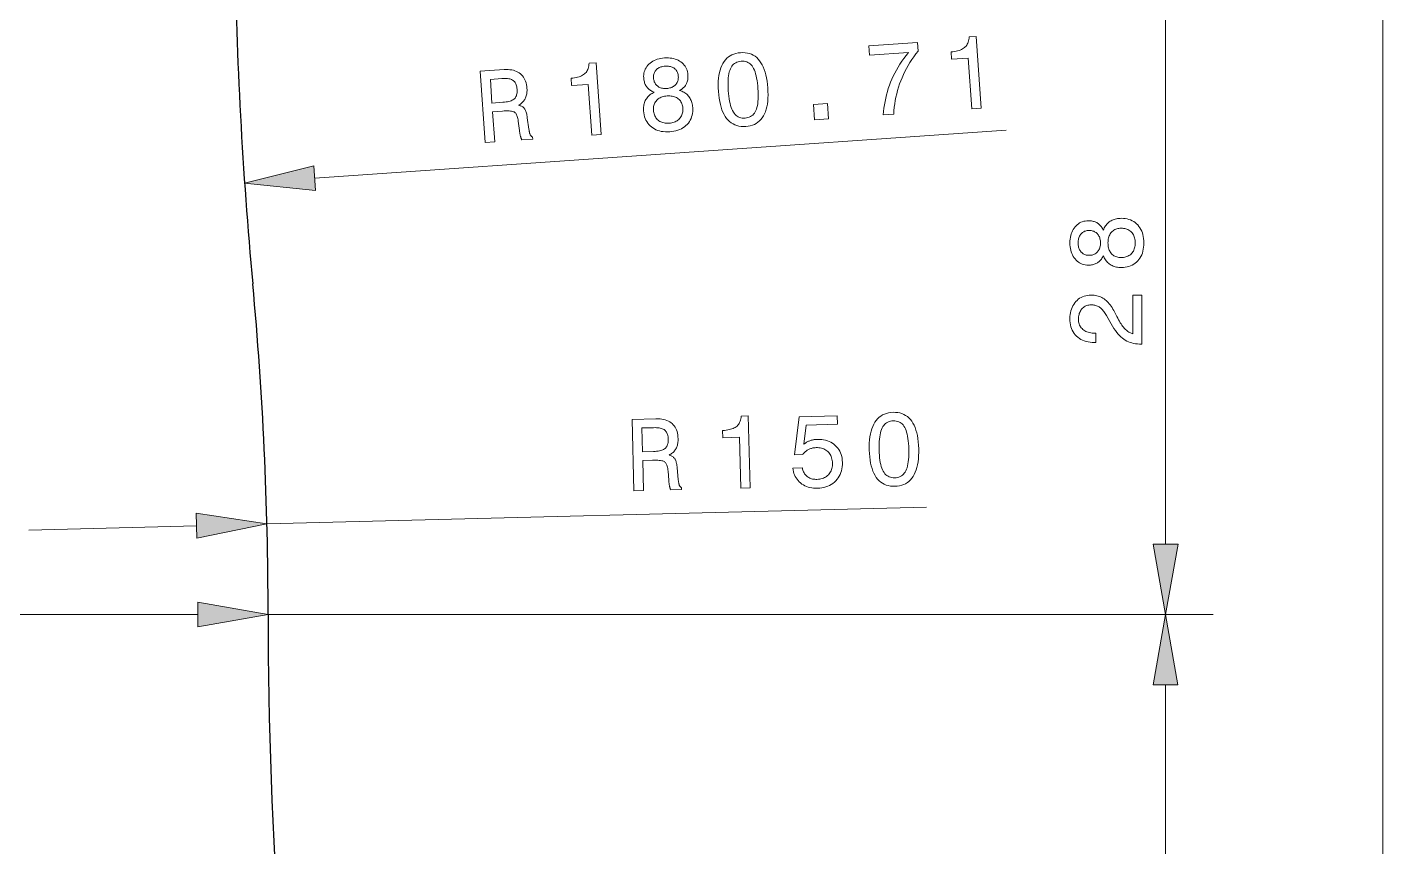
# Model space of a CAD drawing. Extents: x 0 to 297, y 0 to 420.
# Drawn here: x 154.9 to 211.8, y 181.4 to 215.8 of the extents above; entities that cross this region are included whole.
import ezdxf

# ---------------------------------------------------------------- set-up
doc = ezdxf.new("R2010")
doc.units = 0

msp = doc.modelspace()

# ---------------------------------------------------------------- linework, layer by layer
at = {"color": 7, "lineweight": 13}
for p, q in [((211.797, 151.112), (211.797, 326.904)), ((202.678, 194.112), (202.678, 216.204)), ((166.961, 209.474), (195.988, 211.485)), ((164.952, 194.959), (192.64, 195.66)), ((129.155, 191.158), (162.046, 191.158)), ((165, 191.158), (204.674, 191.158)), ((165, 191.158), (204.678, 191.158)), ((202.674, 159.112), (202.674, 188.204))]:
    msp.add_line(p, q, dxfattribs=at)
at = {"color": 7, "lineweight": 13, "ltscale": 0.17614}
msp.add_line((154.955, 194.705), (161.999, 194.884), dxfattribs=at)
at = {"color": 7, "lineweight": 13}
for points in [[(190.827, 212.129), (190.838, 212.274), (190.854, 212.417), (190.874, 212.559), (190.898, 212.698), (190.926, 212.836), (190.958, 212.972), (190.995, 213.107), (191.036, 213.239), (191.081, 213.371), (191.13, 213.5), (191.184, 213.628), (191.242, 213.755), (191.305, 213.882), (191.373, 214.008), (191.445, 214.133), (191.522, 214.257), (191.604, 214.381), (191.691, 214.503), (191.782, 214.625), (191.878, 214.747), (190.241, 214.633), (190.214, 215.027), (192.265, 215.169), (192.289, 214.811), (192.197, 214.692), (192.109, 214.572), (192.025, 214.45), (191.946, 214.327), (191.871, 214.203), (191.8, 214.077), (191.734, 213.95), (191.672, 213.822), (191.614, 213.692), (191.56, 213.56), (191.511, 213.427), (191.466, 213.293), (191.426, 213.157), (191.389, 213.019), (191.358, 212.88), (191.33, 212.739), (191.306, 212.597), (191.287, 212.453), (191.273, 212.307), (191.262, 212.16)], [(194.539, 212.387), (194.391, 214.515), (193.693, 214.467), (193.672, 214.772), (193.747, 214.779), (193.818, 214.789), (193.884, 214.802), (193.947, 214.817), (194.005, 214.834), (194.059, 214.853), (194.109, 214.874), (194.155, 214.898), (194.197, 214.925), (194.234, 214.953), (194.268, 214.984), (194.299, 215.019), (194.327, 215.056), (194.351, 215.097), (194.372, 215.141), (194.39, 215.187), (194.404, 215.237), (194.416, 215.29), (194.424, 215.346), (194.429, 215.405), (194.721, 215.425), (194.93, 212.414)], [(183.905, 213.117), (183.897, 213.265), (183.896, 213.407), (183.9, 213.541), (183.909, 213.669), (183.925, 213.79), (183.946, 213.904), (183.974, 214.011), (184.007, 214.111), (184.045, 214.204), (184.09, 214.291), (184.14, 214.37), (184.196, 214.441), (184.257, 214.505), (184.323, 214.562), (184.395, 214.611), (184.472, 214.652), (184.555, 214.685), (184.642, 214.711), (184.736, 214.73), (184.834, 214.741), (184.934, 214.744), (185.03, 214.738), (185.121, 214.725), (185.208, 214.703), (185.29, 214.673), (185.368, 214.635), (185.441, 214.589), (185.51, 214.534), (185.575, 214.472), (185.635, 214.401), (185.69, 214.322), (185.741, 214.235), (185.787, 214.141), (185.828, 214.038), (185.865, 213.928), (185.896, 213.81), (185.924, 213.684), (185.946, 213.551), (185.964, 213.409), (185.977, 213.26), (185.984, 213.111), (185.986, 212.969), (185.983, 212.834), (185.973, 212.706), (185.958, 212.585), (185.937, 212.471), (185.91, 212.365), (185.877, 212.265), (185.839, 212.173), (185.795, 212.087), (185.745, 212.009), (185.69, 211.939), (185.629, 211.875), (185.563, 211.82), (185.491, 211.771), (185.414, 211.731), (185.331, 211.697), (185.242, 211.672), (185.148, 211.653), (185.049, 211.643), (184.95, 211.64), (184.855, 211.645), (184.764, 211.658), (184.678, 211.68), (184.596, 211.71), (184.518, 211.748), (184.445, 211.794), (184.375, 211.849), (184.31, 211.912), (184.25, 211.982), (184.194, 212.061), (184.143, 212.148), (184.096, 212.242), (184.054, 212.344), (184.018, 212.453), (183.985, 212.571), (183.958, 212.696), (183.936, 212.828), (183.918, 212.969)], [(174.112, 210.972), (173.905, 213.96), (174.904, 214.029), (174.99, 214.033), (175.073, 214.032), (175.152, 214.027), (175.226, 214.017), (175.297, 214.002), (175.364, 213.983), (175.427, 213.958), (175.486, 213.93), (175.541, 213.896), (175.592, 213.858), (175.639, 213.816), (175.682, 213.769), (175.72, 213.718), (175.755, 213.663), (175.784, 213.603), (175.81, 213.539), (175.831, 213.471), (175.847, 213.398), (175.859, 213.321), (175.867, 213.24), (175.87, 213.192), (175.87, 213.145), (175.868, 213.099), (175.864, 213.054), (175.858, 213.011), (175.85, 212.97), (175.84, 212.93), (175.827, 212.891), (175.813, 212.853), (175.796, 212.817), (175.778, 212.782), (175.757, 212.749), (175.734, 212.717), (175.71, 212.687), (175.683, 212.658), (175.654, 212.631), (175.623, 212.605), (175.591, 212.58), (175.556, 212.557), (175.519, 212.536), (175.552, 212.527), (175.582, 212.517), (175.612, 212.506), (175.639, 212.494), (175.664, 212.48), (175.688, 212.465), (175.71, 212.448), (175.73, 212.431), (175.749, 212.412), (175.766, 212.391), (175.781, 212.368), (175.796, 212.342), (175.809, 212.312), (175.822, 212.279), (175.835, 212.243), (175.846, 212.203), (175.856, 212.16), (175.866, 212.113), (175.875, 212.063), (175.883, 212.009), (175.948, 211.526), (175.953, 211.495), (175.957, 211.466), (175.962, 211.439), (175.967, 211.414), (175.973, 211.39), (175.979, 211.368), (175.985, 211.348), (175.991, 211.329), (175.997, 211.312), (176.004, 211.297), (176.011, 211.283), (176.019, 211.27), (176.028, 211.258), (176.037, 211.246), (176.047, 211.235), (176.057, 211.225), (176.068, 211.216), (176.079, 211.207), (176.092, 211.199), (176.104, 211.192), (176.11, 211.11), (175.658, 211.079), (175.651, 211.088), (175.645, 211.099), (175.639, 211.111), (175.633, 211.124), (175.627, 211.137), (175.621, 211.152), (175.616, 211.168), (175.61, 211.184), (175.605, 211.202), (175.6, 211.22), (175.594, 211.24), (175.589, 211.261), (175.584, 211.284), (175.58, 211.308), (175.575, 211.333), (175.57, 211.359), (175.565, 211.387), (175.561, 211.417), (175.556, 211.447), (175.552, 211.479), (175.504, 211.865), (175.496, 211.921), (175.486, 211.973), (175.475, 212.021), (175.463, 212.064), (175.449, 212.103), (175.434, 212.139), (175.417, 212.17), (175.399, 212.196), (175.379, 212.219), (175.358, 212.237), (175.333, 212.252), (175.302, 212.265), (175.265, 212.276), (175.222, 212.285), (175.172, 212.291), (175.117, 212.295), (175.056, 212.297), (174.988, 212.297), (174.914, 212.294), (174.834, 212.29), (174.424, 212.261), (174.512, 210.999)], [(178.586, 211.282), (178.439, 213.41), (177.741, 213.362), (177.719, 213.667), (177.794, 213.674), (177.865, 213.684), (177.932, 213.697), (177.994, 213.711), (178.052, 213.728), (178.106, 213.748), (178.156, 213.769), (178.202, 213.793), (178.244, 213.82), (178.282, 213.848), (178.316, 213.879), (178.346, 213.914), (178.374, 213.951), (178.398, 213.992), (178.419, 214.035), (178.437, 214.082), (178.452, 214.132), (178.463, 214.185), (178.471, 214.241), (178.476, 214.3), (178.769, 214.32), (178.977, 211.309)], [(181.207, 213.082), (181.167, 213.098), (181.129, 213.115), (181.093, 213.134), (181.059, 213.155), (181.026, 213.177), (180.996, 213.2), (180.967, 213.225), (180.941, 213.251), (180.916, 213.278), (180.893, 213.307), (180.872, 213.338), (180.853, 213.37), (180.836, 213.404), (180.82, 213.439), (180.807, 213.476), (180.795, 213.514), (180.786, 213.554), (180.778, 213.596), (180.772, 213.639), (180.768, 213.683), (180.766, 213.751), (180.769, 213.816), (180.777, 213.879), (180.791, 213.94), (180.811, 213.999), (180.835, 214.055), (180.865, 214.109), (180.9, 214.161), (180.941, 214.211), (180.987, 214.259), (181.037, 214.303), (181.091, 214.343), (181.148, 214.38), (181.208, 214.412), (181.272, 214.44), (181.34, 214.464), (181.411, 214.484), (181.485, 214.5), (181.563, 214.512), (181.644, 214.52), (181.726, 214.523), (181.805, 214.522), (181.881, 214.517), (181.954, 214.507), (182.024, 214.492), (182.091, 214.473), (182.155, 214.449), (182.217, 214.421), (182.275, 214.389), (182.331, 214.352), (182.382, 214.311), (182.429, 214.267), (182.471, 214.22), (182.508, 214.171), (182.539, 214.118), (182.566, 214.063), (182.588, 214.005), (182.605, 213.943), (182.618, 213.879), (182.625, 213.812), (182.627, 213.767), (182.627, 213.723), (182.625, 213.68), (182.621, 213.639), (182.615, 213.599), (182.607, 213.561), (182.597, 213.524), (182.585, 213.488), (182.571, 213.454), (182.555, 213.42), (182.536, 213.389), (182.516, 213.358), (182.493, 213.328), (182.469, 213.3), (182.442, 213.273), (182.413, 213.247), (182.382, 213.223), (182.348, 213.199), (182.313, 213.177), (182.275, 213.156), (182.324, 213.14), (182.372, 213.121), (182.416, 213.101), (182.459, 213.078), (182.499, 213.054), (182.537, 213.027), (182.573, 212.998), (182.606, 212.966), (182.637, 212.933), (182.666, 212.898), (182.692, 212.86), (182.717, 212.821), (182.738, 212.779), (182.758, 212.736), (182.775, 212.691), (182.789, 212.644), (182.801, 212.595), (182.811, 212.545), (182.819, 212.492), (182.824, 212.437), (182.827, 212.353), (182.824, 212.271), (182.815, 212.193), (182.801, 212.117), (182.781, 212.045), (182.755, 211.976), (182.723, 211.91), (182.685, 211.847), (182.642, 211.787), (182.593, 211.73), (182.538, 211.678), (182.48, 211.63), (182.417, 211.587), (182.35, 211.548), (182.279, 211.515), (182.203, 211.487), (182.123, 211.463), (182.039, 211.444), (181.951, 211.431), (181.858, 211.422), (181.766, 211.418), (181.676, 211.419), (181.591, 211.426), (181.508, 211.439), (181.43, 211.456), (181.355, 211.48), (181.283, 211.508), (181.215, 211.542), (181.151, 211.581), (181.09, 211.626), (181.033, 211.676), (180.982, 211.729), (180.937, 211.786), (180.896, 211.847), (180.861, 211.912), (180.831, 211.981), (180.806, 212.053), (180.787, 212.13), (180.773, 212.21), (180.765, 212.295), (180.762, 212.349), (180.762, 212.403), (180.765, 212.454), (180.77, 212.504), (180.778, 212.553), (180.789, 212.6), (180.802, 212.645), (180.818, 212.689), (180.836, 212.732), (180.857, 212.772), (180.881, 212.811), (180.907, 212.849), (180.936, 212.884), (180.967, 212.918), (181.001, 212.95), (181.037, 212.98), (181.075, 213.008), (181.117, 213.034), (181.16, 213.059)], [(181.18, 213.678), (181.185, 213.636), (181.192, 213.596), (181.201, 213.558), (181.214, 213.521), (181.229, 213.487), (181.247, 213.454), (181.268, 213.424), (181.291, 213.395), (181.317, 213.368), (181.346, 213.343), (181.377, 213.32), (181.41, 213.3), (181.444, 213.283), (181.48, 213.268), (181.518, 213.257), (181.558, 213.248), (181.599, 213.241), (181.642, 213.238), (181.686, 213.237), (181.733, 213.239), (181.779, 213.243), (181.823, 213.25), (181.866, 213.26), (181.906, 213.272), (181.944, 213.286), (181.98, 213.303), (182.014, 213.322), (182.046, 213.344), (182.076, 213.369), (182.103, 213.395), (182.128, 213.424), (182.15, 213.454), (182.17, 213.486), (182.186, 213.52), (182.199, 213.554), (182.21, 213.59), (182.217, 213.628), (182.221, 213.667), (182.223, 213.708), (182.221, 213.75), (182.217, 213.792), (182.21, 213.832), (182.2, 213.87), (182.188, 213.906), (182.173, 213.939), (182.156, 213.971), (182.136, 214.001), (182.113, 214.029), (182.087, 214.054), (182.059, 214.078), (182.029, 214.1), (181.996, 214.118), (181.962, 214.134), (181.926, 214.148), (181.888, 214.159), (181.847, 214.167), (181.805, 214.173), (181.761, 214.176), (181.716, 214.177), (181.668, 214.175), (181.621, 214.17), (181.575, 214.163), (181.533, 214.154), (181.492, 214.143), (181.454, 214.129), (181.418, 214.113), (181.384, 214.094), (181.352, 214.074), (181.323, 214.051), (181.296, 214.025), (181.271, 213.998), (181.249, 213.969), (181.23, 213.938), (181.215, 213.906), (181.202, 213.872), (181.192, 213.837), (181.184, 213.799), (181.18, 213.761), (181.179, 213.72)], [(184.317, 213.145), (184.327, 213.025), (184.34, 212.911), (184.355, 212.805), (184.372, 212.705), (184.392, 212.612), (184.415, 212.526), (184.44, 212.447), (184.468, 212.375), (184.498, 212.309), (184.531, 212.25), (184.567, 212.198), (184.606, 212.152), (184.648, 212.111), (184.693, 212.077), (184.74, 212.048), (184.791, 212.026), (184.845, 212.009), (184.902, 211.999), (184.962, 211.994), (185.025, 211.996), (185.087, 212.003), (185.146, 212.016), (185.201, 212.034), (185.252, 212.057), (185.3, 212.086), (185.343, 212.121), (185.382, 212.161), (185.418, 212.206), (185.449, 212.256), (185.477, 212.313), (185.501, 212.375), (185.522, 212.443), (185.539, 212.519), (185.552, 212.601), (185.563, 212.689), (185.569, 212.785), (185.573, 212.886), (185.573, 212.995), (185.569, 213.11), (185.562, 213.231), (185.552, 213.353), (185.54, 213.468), (185.525, 213.576), (185.508, 213.676), (185.488, 213.77), (185.465, 213.856), (185.441, 213.936), (185.413, 214.008), (185.383, 214.074), (185.351, 214.132), (185.316, 214.184), (185.278, 214.229), (185.236, 214.269), (185.192, 214.303), (185.144, 214.331), (185.093, 214.354), (185.039, 214.37), (184.982, 214.38), (184.922, 214.385), (184.859, 214.383), (184.797, 214.376), (184.738, 214.363), (184.683, 214.345), (184.632, 214.321), (184.585, 214.292), (184.542, 214.257), (184.502, 214.217), (184.466, 214.171), (184.434, 214.12), (184.406, 214.063), (184.381, 214), (184.36, 213.931), (184.343, 213.856), (184.329, 213.773), (184.318, 213.685), (184.311, 213.59), (184.307, 213.488), (184.307, 213.38), (184.31, 213.266)], [(174.818, 213.656), (174.33, 213.622), (174.399, 212.627), (174.86, 212.659), (174.928, 212.665), (174.991, 212.673), (175.05, 212.683), (175.105, 212.695), (175.156, 212.709), (175.202, 212.725), (175.243, 212.743), (175.28, 212.763), (175.313, 212.785), (175.342, 212.809), (175.366, 212.835), (175.388, 212.865), (175.407, 212.897), (175.422, 212.932), (175.435, 212.97), (175.445, 213.011), (175.451, 213.055), (175.455, 213.101), (175.456, 213.151), (175.454, 213.203), (175.449, 213.255), (175.441, 213.303), (175.431, 213.348), (175.419, 213.39), (175.404, 213.428), (175.386, 213.464), (175.366, 213.496), (175.344, 213.525), (175.318, 213.551), (175.291, 213.573), (175.26, 213.593), (175.225, 213.61), (175.187, 213.625), (175.146, 213.637), (175.1, 213.647), (175.051, 213.654), (174.998, 213.658), (174.942, 213.66), (174.882, 213.659)], [(181.178, 212.332), (181.184, 212.278), (181.192, 212.227), (181.204, 212.179), (181.219, 212.133), (181.237, 212.09), (181.258, 212.049), (181.282, 212.011), (181.309, 211.975), (181.34, 211.942), (181.373, 211.911), (181.41, 211.883), (181.448, 211.859), (181.489, 211.838), (181.532, 211.82), (181.576, 211.805), (181.624, 211.794), (181.673, 211.787), (181.724, 211.782), (181.778, 211.781), (181.833, 211.783), (181.889, 211.789), (181.943, 211.797), (181.993, 211.809), (182.041, 211.823), (182.086, 211.841), (182.129, 211.861), (182.169, 211.885), (182.207, 211.911), (182.241, 211.941), (182.274, 211.973), (182.303, 212.008), (182.328, 212.046), (182.35, 212.085), (182.369, 212.126), (182.384, 212.169), (182.396, 212.215), (182.404, 212.262), (182.409, 212.312), (182.411, 212.363), (182.409, 212.417), (182.404, 212.467), (182.395, 212.514), (182.384, 212.559), (182.37, 212.602), (182.352, 212.642), (182.331, 212.68), (182.307, 212.716), (182.28, 212.749), (182.25, 212.78), (182.217, 212.808), (182.181, 212.834), (182.142, 212.857), (182.102, 212.876), (182.059, 212.893), (182.014, 212.906), (181.967, 212.916), (181.917, 212.923), (181.865, 212.927), (181.811, 212.928), (181.754, 212.925), (181.698, 212.92), (181.645, 212.912), (181.595, 212.901), (181.547, 212.887), (181.501, 212.871), (181.459, 212.851), (181.419, 212.829), (181.381, 212.804), (181.347, 212.776), (181.314, 212.746), (181.285, 212.713), (181.26, 212.678), (181.238, 212.642), (181.219, 212.603), (181.204, 212.563), (181.192, 212.52), (181.183, 212.476), (181.178, 212.43), (181.177, 212.382)], [(187.937, 211.929), (187.893, 212.571), (188.488, 212.612), (188.532, 211.971)], [(166.925, 209.994), (164.014, 209.27), (166.997, 208.954)], [(200.063, 206.22), (200.044, 206.181), (200.024, 206.145), (200.003, 206.11), (199.98, 206.077), (199.956, 206.047), (199.931, 206.018), (199.904, 205.991), (199.876, 205.966), (199.847, 205.943), (199.816, 205.923), (199.785, 205.904), (199.751, 205.887), (199.716, 205.872), (199.68, 205.859), (199.642, 205.848), (199.603, 205.839), (199.563, 205.832), (199.521, 205.828), (199.478, 205.825), (199.433, 205.824), (199.365, 205.826), (199.3, 205.834), (199.238, 205.847), (199.178, 205.865), (199.121, 205.888), (199.067, 205.917), (199.015, 205.95), (198.965, 205.989), (198.918, 206.033), (198.874, 206.082), (198.833, 206.135), (198.797, 206.191), (198.764, 206.251), (198.736, 206.314), (198.713, 206.379), (198.693, 206.448), (198.678, 206.52), (198.668, 206.596), (198.661, 206.674), (198.659, 206.755), (198.661, 206.837), (198.668, 206.916), (198.678, 206.991), (198.693, 207.064), (198.713, 207.133), (198.736, 207.198), (198.764, 207.261), (198.797, 207.32), (198.833, 207.376), (198.874, 207.429), (198.918, 207.478), (198.965, 207.521), (199.015, 207.56), (199.067, 207.593), (199.121, 207.621), (199.178, 207.644), (199.238, 207.662), (199.3, 207.675), (199.365, 207.683), (199.433, 207.685), (199.478, 207.684), (199.522, 207.681), (199.564, 207.676), (199.605, 207.67), (199.644, 207.661), (199.682, 207.65), (199.718, 207.638), (199.753, 207.623), (199.787, 207.607), (199.819, 207.588), (199.849, 207.568), (199.878, 207.545), (199.906, 207.521), (199.933, 207.494), (199.958, 207.465), (199.981, 207.435), (200.004, 207.402), (200.025, 207.367), (200.045, 207.33), (200.063, 207.291), (200.083, 207.339), (200.104, 207.385), (200.128, 207.428), (200.153, 207.469), (200.181, 207.507), (200.21, 207.543), (200.242, 207.577), (200.275, 207.608), (200.31, 207.637), (200.348, 207.663), (200.387, 207.687), (200.428, 207.708), (200.471, 207.727), (200.515, 207.743), (200.561, 207.757), (200.609, 207.768), (200.659, 207.777), (200.71, 207.783), (200.763, 207.787), (200.818, 207.788), (200.903, 207.786), (200.984, 207.777), (201.061, 207.763), (201.136, 207.744), (201.206, 207.719), (201.273, 207.688), (201.337, 207.652), (201.397, 207.61), (201.454, 207.562), (201.507, 207.509), (201.556, 207.451), (201.6, 207.39), (201.638, 207.324), (201.672, 207.254), (201.7, 207.181), (201.723, 207.104), (201.741, 207.022), (201.754, 206.937), (201.762, 206.848), (201.764, 206.755), (201.762, 206.663), (201.754, 206.574), (201.741, 206.488), (201.723, 206.407), (201.7, 206.33), (201.672, 206.257), (201.638, 206.187), (201.6, 206.122), (201.556, 206.06), (201.507, 206.003), (201.454, 205.95), (201.397, 205.903), (201.337, 205.861), (201.273, 205.825), (201.206, 205.794), (201.136, 205.769), (201.061, 205.75), (200.984, 205.736), (200.903, 205.727), (200.818, 205.724), (200.763, 205.726), (200.71, 205.73), (200.659, 205.736), (200.609, 205.745), (200.561, 205.756), (200.515, 205.77), (200.471, 205.786), (200.428, 205.805), (200.387, 205.826), (200.348, 205.85), (200.31, 205.876), (200.275, 205.905), (200.242, 205.936), (200.21, 205.969), (200.181, 206.005), (200.153, 206.043), (200.128, 206.084), (200.104, 206.127), (200.083, 206.172)], [(199.466, 206.235), (199.509, 206.236), (199.549, 206.24), (199.588, 206.247), (199.625, 206.257), (199.66, 206.27), (199.694, 206.286), (199.726, 206.304), (199.757, 206.326), (199.785, 206.35), (199.812, 206.377), (199.837, 206.406), (199.859, 206.438), (199.879, 206.471), (199.896, 206.506), (199.91, 206.543), (199.922, 206.582), (199.931, 206.622), (199.938, 206.665), (199.942, 206.709), (199.943, 206.755), (199.942, 206.802), (199.938, 206.847), (199.931, 206.89), (199.922, 206.931), (199.91, 206.97), (199.896, 207.007), (199.879, 207.042), (199.859, 207.075), (199.837, 207.107), (199.812, 207.136), (199.785, 207.163), (199.757, 207.187), (199.726, 207.209), (199.694, 207.227), (199.66, 207.243), (199.625, 207.255), (199.588, 207.265), (199.549, 207.273), (199.509, 207.277), (199.466, 207.278), (199.424, 207.277), (199.384, 207.273), (199.346, 207.266), (199.309, 207.256), (199.274, 207.243), (199.241, 207.228), (199.21, 207.21), (199.181, 207.189), (199.154, 207.166), (199.128, 207.139), (199.105, 207.11), (199.084, 207.079), (199.065, 207.046), (199.049, 207.011), (199.036, 206.974), (199.024, 206.934), (199.016, 206.893), (199.01, 206.849), (199.006, 206.803), (199.005, 206.755), (199.006, 206.708), (199.01, 206.663), (199.016, 206.619), (199.024, 206.578), (199.036, 206.539), (199.049, 206.502), (199.065, 206.467), (199.084, 206.434), (199.105, 206.403), (199.128, 206.374), (199.154, 206.347), (199.181, 206.324), (199.21, 206.303), (199.241, 206.285), (199.274, 206.269), (199.309, 206.257), (199.346, 206.247), (199.384, 206.24), (199.424, 206.236)], [(200.809, 206.14), (200.863, 206.141), (200.914, 206.146), (200.964, 206.155), (201.01, 206.166), (201.055, 206.181), (201.097, 206.199), (201.137, 206.221), (201.174, 206.246), (201.21, 206.274), (201.243, 206.305), (201.273, 206.34), (201.3, 206.376), (201.324, 206.415), (201.344, 206.457), (201.362, 206.501), (201.376, 206.547), (201.387, 206.595), (201.395, 206.646), (201.4, 206.7), (201.402, 206.755), (201.4, 206.812), (201.395, 206.865), (201.387, 206.917), (201.376, 206.965), (201.362, 207.012), (201.344, 207.056), (201.324, 207.097), (201.3, 207.137), (201.273, 207.173), (201.243, 207.208), (201.21, 207.239), (201.174, 207.267), (201.137, 207.292), (201.097, 207.314), (201.055, 207.332), (201.01, 207.347), (200.964, 207.358), (200.914, 207.367), (200.863, 207.371), (200.809, 207.373), (200.759, 207.371), (200.712, 207.367), (200.666, 207.358), (200.622, 207.347), (200.581, 207.332), (200.542, 207.314), (200.504, 207.293), (200.469, 207.268), (200.436, 207.24), (200.406, 207.209), (200.377, 207.175), (200.352, 207.138), (200.33, 207.099), (200.311, 207.057), (200.294, 207.013), (200.281, 206.967), (200.27, 206.918), (200.263, 206.866), (200.259, 206.812), (200.257, 206.755), (200.259, 206.699), (200.263, 206.646), (200.27, 206.594), (200.281, 206.546), (200.294, 206.499), (200.311, 206.455), (200.33, 206.414), (200.352, 206.375), (200.377, 206.338), (200.406, 206.304), (200.436, 206.273), (200.469, 206.245), (200.504, 206.22), (200.542, 206.199), (200.581, 206.181), (200.622, 206.166), (200.666, 206.155), (200.712, 206.146), (200.759, 206.141)], [(201.678, 202.505), (201.665, 202.505), (201.578, 202.507), (201.493, 202.514), (201.412, 202.524), (201.333, 202.538), (201.257, 202.557), (201.184, 202.58), (201.114, 202.606), (201.047, 202.637), (200.983, 202.673), (200.922, 202.712), (200.863, 202.757), (200.803, 202.808), (200.744, 202.866), (200.684, 202.93), (200.625, 203.002), (200.566, 203.08), (200.507, 203.164), (200.448, 203.256), (200.389, 203.354), (200.331, 203.458), (200.192, 203.713), (200.167, 203.758), (200.141, 203.8), (200.114, 203.84), (200.087, 203.877), (200.06, 203.912), (200.031, 203.944), (200.003, 203.974), (199.973, 204.001), (199.943, 204.026), (199.912, 204.048), (199.881, 204.068), (199.848, 204.086), (199.815, 204.102), (199.78, 204.116), (199.744, 204.128), (199.707, 204.137), (199.669, 204.144), (199.63, 204.15), (199.59, 204.153), (199.549, 204.154), (199.502, 204.152), (199.457, 204.147), (199.414, 204.139), (199.373, 204.128), (199.333, 204.113), (199.296, 204.095), (199.26, 204.074), (199.226, 204.049), (199.194, 204.022), (199.164, 203.99), (199.136, 203.957), (199.111, 203.921), (199.089, 203.882), (199.07, 203.842), (199.054, 203.799), (199.041, 203.755), (199.031, 203.708), (199.023, 203.658), (199.019, 203.607), (199.017, 203.553), (199.019, 203.5), (199.025, 203.449), (199.034, 203.4), (199.047, 203.354), (199.064, 203.31), (199.084, 203.268), (199.108, 203.229), (199.136, 203.191), (199.168, 203.157), (199.203, 203.124), (199.241, 203.094), (199.283, 203.067), (199.327, 203.044), (199.374, 203.023), (199.423, 203.006), (199.476, 202.992), (199.531, 202.981), (199.589, 202.973), (199.65, 202.969), (199.713, 202.967), (199.749, 202.967), (199.749, 202.575), (199.688, 202.575), (199.595, 202.578), (199.506, 202.586), (199.421, 202.599), (199.34, 202.618), (199.263, 202.642), (199.19, 202.672), (199.12, 202.707), (199.055, 202.748), (198.994, 202.793), (198.936, 202.845), (198.884, 202.901), (198.836, 202.96), (198.795, 203.024), (198.759, 203.091), (198.728, 203.162), (198.703, 203.238), (198.684, 203.316), (198.67, 203.399), (198.662, 203.486), (198.659, 203.576), (198.661, 203.663), (198.669, 203.747), (198.681, 203.827), (198.698, 203.903), (198.721, 203.977), (198.748, 204.046), (198.78, 204.113), (198.817, 204.176), (198.859, 204.236), (198.906, 204.292), (198.957, 204.344), (199.01, 204.39), (199.068, 204.431), (199.128, 204.467), (199.191, 204.497), (199.257, 204.521), (199.326, 204.54), (199.399, 204.554), (199.474, 204.562), (199.553, 204.565), (199.614, 204.563), (199.674, 204.559), (199.732, 204.551), (199.789, 204.539), (199.844, 204.525), (199.897, 204.507), (199.949, 204.486), (199.999, 204.462), (200.048, 204.435), (200.096, 204.405), (200.142, 204.371), (200.186, 204.334), (200.23, 204.293), (200.272, 204.25), (200.313, 204.202), (200.353, 204.152), (200.391, 204.098), (200.429, 204.04), (200.465, 203.98), (200.499, 203.916), (200.628, 203.663), (200.665, 203.593), (200.702, 203.527), (200.737, 203.465), (200.772, 203.407), (200.807, 203.353), (200.84, 203.303), (200.873, 203.258), (200.905, 203.216), (200.937, 203.179), (200.967, 203.145), (200.998, 203.115), (201.03, 203.087), (201.062, 203.06), (201.095, 203.036), (201.128, 203.015), (201.163, 202.995), (201.198, 202.977), (201.233, 202.962), (201.27, 202.949), (201.307, 202.937), (201.307, 204.565), (201.678, 204.565)], [(180.359, 196.349), (180.283, 199.344), (181.284, 199.37), (181.37, 199.37), (181.453, 199.365), (181.531, 199.356), (181.605, 199.343), (181.675, 199.325), (181.741, 199.303), (181.803, 199.276), (181.861, 199.245), (181.914, 199.209), (181.964, 199.169), (182.009, 199.124), (182.05, 199.075), (182.086, 199.023), (182.117, 198.966), (182.144, 198.905), (182.167, 198.84), (182.185, 198.771), (182.198, 198.698), (182.207, 198.62), (182.212, 198.539), (182.212, 198.49), (182.21, 198.443), (182.206, 198.398), (182.2, 198.354), (182.192, 198.311), (182.182, 198.27), (182.17, 198.23), (182.156, 198.191), (182.14, 198.155), (182.122, 198.119), (182.102, 198.085), (182.08, 198.053), (182.056, 198.022), (182.03, 197.993), (182.002, 197.965), (181.972, 197.939), (181.94, 197.915), (181.906, 197.892), (181.87, 197.87), (181.833, 197.85), (181.865, 197.84), (181.895, 197.829), (181.924, 197.817), (181.951, 197.803), (181.976, 197.788), (181.999, 197.772), (182.02, 197.755), (182.039, 197.736), (182.057, 197.716), (182.073, 197.695), (182.087, 197.672), (182.101, 197.645), (182.113, 197.615), (182.125, 197.581), (182.135, 197.544), (182.145, 197.504), (182.153, 197.46), (182.161, 197.413), (182.168, 197.362), (182.173, 197.309), (182.217, 196.823), (182.22, 196.792), (182.224, 196.763), (182.227, 196.735), (182.232, 196.71), (182.236, 196.686), (182.241, 196.664), (182.246, 196.643), (182.251, 196.624), (182.257, 196.607), (182.263, 196.592), (182.27, 196.577), (182.277, 196.564), (182.285, 196.551), (182.293, 196.539), (182.303, 196.528), (182.313, 196.517), (182.323, 196.507), (182.334, 196.498), (182.346, 196.49), (182.359, 196.482), (182.361, 196.4), (181.908, 196.389), (181.902, 196.399), (181.896, 196.41), (181.89, 196.422), (181.885, 196.435), (181.879, 196.449), (181.874, 196.464), (181.869, 196.479), (181.864, 196.496), (181.86, 196.514), (181.855, 196.533), (181.851, 196.553), (181.847, 196.574), (181.843, 196.597), (181.839, 196.621), (181.836, 196.646), (181.832, 196.673), (181.829, 196.701), (181.826, 196.731), (181.822, 196.761), (181.819, 196.793), (181.788, 197.181), (181.783, 197.237), (181.776, 197.289), (181.767, 197.338), (181.756, 197.382), (181.744, 197.422), (181.73, 197.457), (181.715, 197.489), (181.698, 197.517), (181.679, 197.54), (181.659, 197.559), (181.634, 197.575), (181.604, 197.59), (181.567, 197.602), (181.525, 197.612), (181.476, 197.621), (181.421, 197.628), (181.359, 197.632), (181.292, 197.635), (181.218, 197.636), (181.138, 197.635), (180.727, 197.624), (180.759, 196.36)], [(184.842, 196.463), (184.788, 198.596), (184.088, 198.578), (184.081, 198.884), (184.156, 198.888), (184.227, 198.895), (184.294, 198.905), (184.357, 198.917), (184.416, 198.931), (184.471, 198.948), (184.522, 198.967), (184.568, 198.989), (184.611, 199.014), (184.65, 199.041), (184.685, 199.07), (184.718, 199.103), (184.747, 199.139), (184.773, 199.179), (184.796, 199.222), (184.816, 199.268), (184.833, 199.317), (184.846, 199.369), (184.857, 199.425), (184.865, 199.484), (185.158, 199.491), (185.234, 196.473)], [(187.027, 197.301), (187.427, 197.311), (187.437, 197.265), (187.449, 197.222), (187.463, 197.181), (187.48, 197.141), (187.499, 197.104), (187.521, 197.069), (187.545, 197.036), (187.571, 197.006), (187.6, 196.977), (187.631, 196.95), (187.665, 196.926), (187.7, 196.905), (187.736, 196.886), (187.775, 196.87), (187.815, 196.856), (187.857, 196.845), (187.9, 196.837), (187.945, 196.832), (187.992, 196.829), (188.04, 196.829), (188.099, 196.832), (188.156, 196.839), (188.21, 196.85), (188.262, 196.864), (188.311, 196.882), (188.358, 196.903), (188.402, 196.928), (188.444, 196.956), (188.484, 196.989), (188.521, 197.024), (188.554, 197.063), (188.585, 197.104), (188.611, 197.147), (188.634, 197.193), (188.653, 197.24), (188.668, 197.29), (188.679, 197.342), (188.687, 197.396), (188.691, 197.453), (188.692, 197.512), (188.688, 197.572), (188.681, 197.629), (188.671, 197.683), (188.657, 197.736), (188.639, 197.785), (188.618, 197.832), (188.594, 197.876), (188.565, 197.918), (188.533, 197.957), (188.498, 197.994), (188.46, 198.027), (188.419, 198.057), (188.376, 198.083), (188.33, 198.106), (188.282, 198.125), (188.232, 198.14), (188.179, 198.151), (188.124, 198.159), (188.067, 198.163), (188.007, 198.163), (187.972, 198.161), (187.938, 198.158), (187.905, 198.154), (187.872, 198.148), (187.84, 198.141), (187.808, 198.133), (187.778, 198.123), (187.747, 198.112), (187.718, 198.099), (187.689, 198.085), (187.661, 198.07), (187.634, 198.053), (187.607, 198.035), (187.581, 198.016), (187.556, 197.995), (187.532, 197.973), (187.508, 197.95), (187.486, 197.926), (187.464, 197.9), (187.442, 197.872), (187.099, 197.864), (187.295, 199.459), (188.896, 199.499), (188.905, 199.145), (187.592, 199.112), (187.493, 198.302), (187.514, 198.321), (187.536, 198.339), (187.559, 198.356), (187.583, 198.373), (187.608, 198.388), (187.633, 198.403), (187.66, 198.417), (187.687, 198.429), (187.714, 198.441), (187.743, 198.453), (187.772, 198.463), (187.802, 198.472), (187.833, 198.48), (187.864, 198.487), (187.895, 198.494), (187.927, 198.499), (187.96, 198.503), (187.993, 198.506), (188.027, 198.509), (188.061, 198.51), (188.152, 198.51), (188.239, 198.504), (188.322, 198.492), (188.403, 198.475), (188.479, 198.452), (188.553, 198.424), (188.622, 198.39), (188.689, 198.351), (188.752, 198.306), (188.811, 198.255), (188.866, 198.2), (188.915, 198.141), (188.959, 198.079), (188.997, 198.013), (189.03, 197.944), (189.057, 197.871), (189.079, 197.794), (189.095, 197.714), (189.105, 197.631), (189.111, 197.543), (189.11, 197.451), (189.103, 197.361), (189.09, 197.276), (189.072, 197.193), (189.047, 197.114), (189.016, 197.039), (188.979, 196.967), (188.936, 196.898), (188.887, 196.833), (188.832, 196.771), (188.772, 196.714), (188.708, 196.662), (188.64, 196.616), (188.569, 196.577), (188.494, 196.542), (188.415, 196.514), (188.333, 196.491), (188.246, 196.475), (188.156, 196.464), (188.062, 196.458), (187.979, 196.458), (187.899, 196.464), (187.821, 196.474), (187.746, 196.488), (187.673, 196.508), (187.604, 196.533), (187.537, 196.562), (187.473, 196.596), (187.412, 196.636), (187.354, 196.68), (187.299, 196.728), (187.249, 196.779), (187.204, 196.833), (187.164, 196.89), (187.129, 196.951), (187.099, 197.015), (187.074, 197.081), (187.053, 197.151), (187.037, 197.225)], [(190.236, 198.063), (190.235, 198.212), (190.239, 198.353), (190.249, 198.488), (190.265, 198.615), (190.286, 198.735), (190.312, 198.848), (190.344, 198.954), (190.381, 199.052), (190.424, 199.144), (190.472, 199.228), (190.526, 199.305), (190.585, 199.374), (190.648, 199.435), (190.717, 199.489), (190.791, 199.534), (190.87, 199.572), (190.954, 199.602), (191.043, 199.624), (191.137, 199.639), (191.236, 199.645), (191.336, 199.644), (191.431, 199.634), (191.521, 199.617), (191.607, 199.591), (191.688, 199.558), (191.764, 199.516), (191.835, 199.467), (191.902, 199.41), (191.963, 199.344), (192.02, 199.271), (192.072, 199.189), (192.119, 199.1), (192.161, 199.004), (192.198, 198.9), (192.229, 198.788), (192.256, 198.669), (192.278, 198.542), (192.294, 198.408), (192.306, 198.266), (192.312, 198.116), (192.313, 197.967), (192.309, 197.825), (192.299, 197.69), (192.284, 197.563), (192.264, 197.443), (192.237, 197.33), (192.206, 197.224), (192.169, 197.126), (192.127, 197.036), (192.079, 196.952), (192.026, 196.876), (191.968, 196.808), (191.904, 196.748), (191.835, 196.695), (191.762, 196.65), (191.683, 196.613), (191.598, 196.583), (191.509, 196.561), (191.414, 196.547), (191.314, 196.541), (191.215, 196.542), (191.121, 196.551), (191.031, 196.569), (190.945, 196.594), (190.865, 196.628), (190.789, 196.669), (190.717, 196.719), (190.65, 196.776), (190.588, 196.842), (190.531, 196.915), (190.478, 196.996), (190.431, 197.085), (190.389, 197.181), (190.352, 197.285), (190.319, 197.396), (190.293, 197.514), (190.271, 197.64), (190.254, 197.774), (190.243, 197.915)], [(190.649, 198.074), (190.654, 197.953), (190.661, 197.839), (190.672, 197.732), (190.685, 197.632), (190.701, 197.538), (190.72, 197.451), (190.741, 197.371), (190.766, 197.297), (190.794, 197.23), (190.824, 197.17), (190.857, 197.117), (190.894, 197.069), (190.934, 197.026), (190.977, 196.99), (191.024, 196.96), (191.074, 196.935), (191.127, 196.916), (191.183, 196.903), (191.243, 196.896), (191.305, 196.895), (191.369, 196.899), (191.428, 196.909), (191.484, 196.925), (191.536, 196.946), (191.584, 196.973), (191.629, 197.005), (191.67, 197.043), (191.708, 197.087), (191.741, 197.136), (191.771, 197.191), (191.798, 197.252), (191.822, 197.32), (191.842, 197.395), (191.859, 197.476), (191.873, 197.564), (191.884, 197.659), (191.892, 197.76), (191.897, 197.869), (191.898, 197.984), (191.897, 198.105), (191.892, 198.228), (191.885, 198.343), (191.875, 198.451), (191.862, 198.552), (191.846, 198.647), (191.827, 198.734), (191.806, 198.815), (191.782, 198.888), (191.755, 198.955), (191.725, 199.014), (191.692, 199.067), (191.656, 199.115), (191.617, 199.157), (191.574, 199.193), (191.527, 199.223), (191.477, 199.247), (191.424, 199.266), (191.368, 199.278), (191.308, 199.286), (191.245, 199.287), (191.182, 199.282), (191.123, 199.272), (191.067, 199.256), (191.015, 199.235), (190.967, 199.208), (190.922, 199.175), (190.881, 199.136), (190.843, 199.092), (190.809, 199.043), (190.778, 198.987), (190.751, 198.925), (190.727, 198.857), (190.706, 198.782), (190.688, 198.701), (190.674, 198.613), (190.662, 198.518), (190.654, 198.417), (190.649, 198.309), (190.648, 198.195)], [(181.181, 199), (180.692, 198.988), (180.718, 197.991), (181.179, 198.003), (181.247, 198.005), (181.311, 198.01), (181.371, 198.018), (181.426, 198.027), (181.477, 198.039), (181.524, 198.053), (181.566, 198.069), (181.604, 198.088), (181.638, 198.108), (181.667, 198.131), (181.693, 198.156), (181.716, 198.185), (181.736, 198.216), (181.753, 198.25), (181.768, 198.288), (181.779, 198.328), (181.788, 198.372), (181.794, 198.418), (181.797, 198.468), (181.797, 198.52), (181.794, 198.572), (181.789, 198.62), (181.781, 198.666), (181.77, 198.708), (181.757, 198.747), (181.741, 198.783), (181.722, 198.816), (181.701, 198.846), (181.677, 198.873), (181.65, 198.897), (181.62, 198.918), (181.587, 198.937), (181.549, 198.953), (181.508, 198.967), (181.463, 198.978), (181.414, 198.988), (181.362, 198.994), (181.305, 198.999), (181.245, 199.001)], [(162.012, 194.363), (164.952, 194.959), (161.986, 195.405)], [(202.157, 194.112), (202.678, 191.158), (203.199, 194.112)], [(162.046, 190.637), (165, 191.158), (162.046, 191.679)], [(203.195, 188.204), (202.674, 191.158), (202.153, 188.204)]]:
    msp.add_lwpolyline(points, close=True, dxfattribs=at)
at = {"color": 7, "lineweight": 30}
for centre, radius, start, end in [((344.295, 221.758), 180.713, 180.82434, 185.30901), ((15, 191.158), 150, 0, 5.309), ((351.877, 191.158), 186.877, 179.99999, 188.49691)]:
    msp.add_arc(centre, radius, start, end, dxfattribs=at)
at = {"color": 7, "lineweight": 13}
for points in [[(166.925, 209.994), (164.014, 209.27), (166.925, 209.994), (166.997, 208.954)], [(162.012, 194.363), (164.952, 194.959), (162.012, 194.363), (161.986, 195.405)], [(202.157, 194.112), (202.678, 191.158), (202.157, 194.112), (203.199, 194.112)], [(162.046, 190.637), (165, 191.158), (162.046, 190.637), (162.046, 191.679)], [(203.195, 188.204), (202.674, 191.158), (203.195, 188.204), (202.153, 188.204)]]:
    msp.add_solid(points, dxfattribs=at)

doc.saveas('drawing.dxf')
